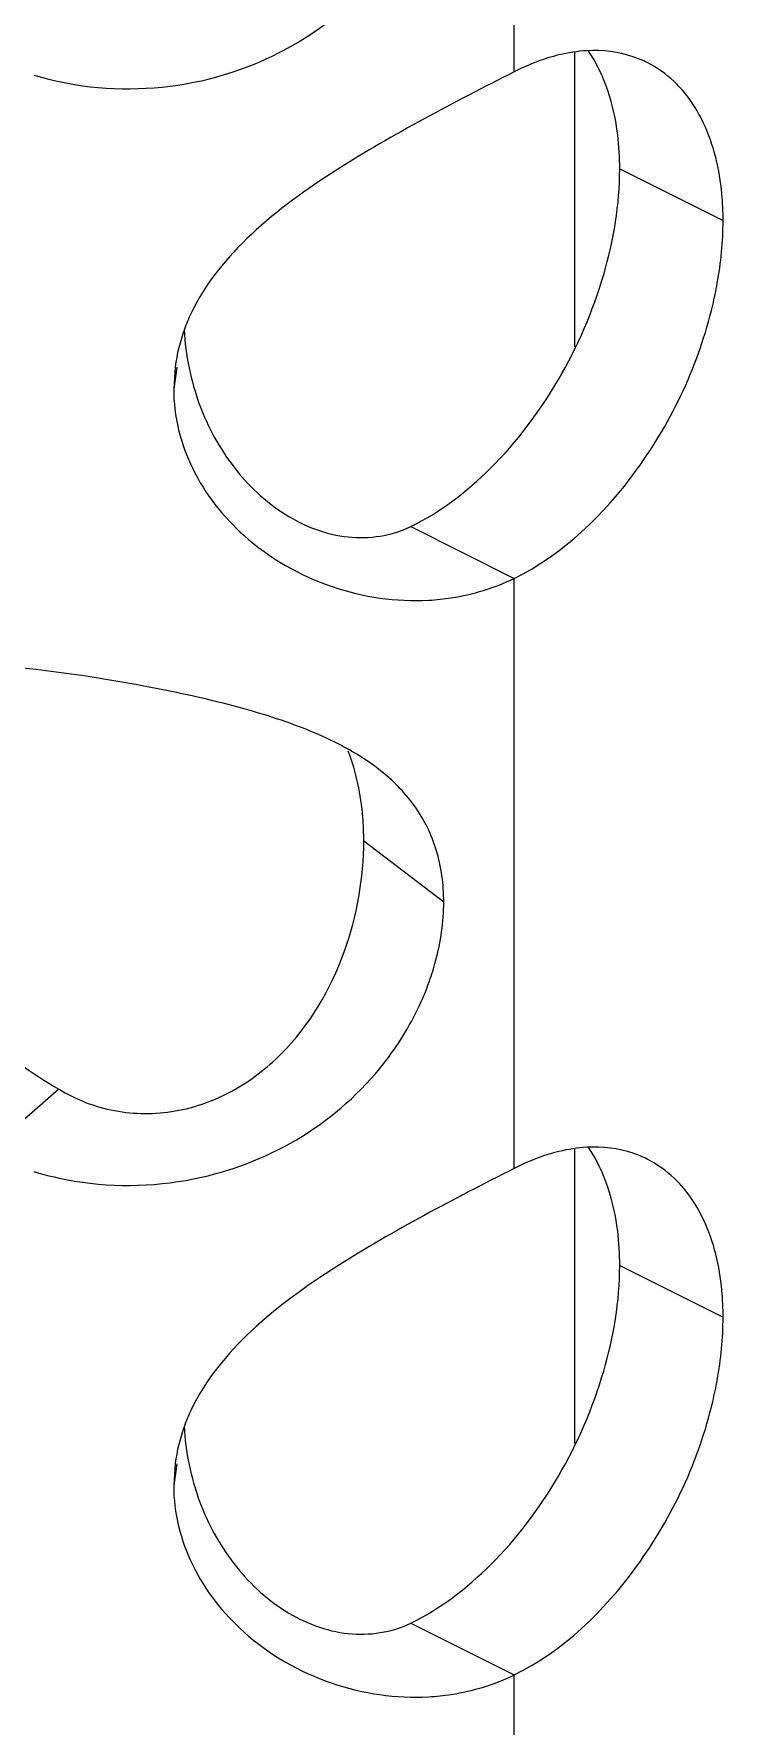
# Model space of a CAD drawing. Header units: millimetres. Extents: x 1177 to 4147, y 93 to 2194.
# Drawn here: x 2701.09 to 2706.04, y 821.66 to 833.81 of the extents above; entities that cross this region are included whole.
import ezdxf

# ---------------------------------------------------------------- set-up
doc = ezdxf.new("R2010")
doc.units = ezdxf.units.MM
doc.header["$LTSCALE"] = 0.1
doc.layers.get('0').update_dxf_attribs({"lineweight": 13})
doc.layers.add('标注', color=251, linetype='Continuous', lineweight=9)

# ---------------------------------------------------------------- blocks, each defined once
blk = doc.blocks.new('02')
for p, q in [((4632.76, 782.04), (4632.76, 788.094)), ((4632.76, 770.79), (4632.76, 776.844)), ((4632.76, 759.54), (4632.76, 765.594))]:
    blk.add_line(p, q)
at = {"layer": '标注'}
for p, q in [((4633.383, 779.219), (4633.383, 782.238)), ((4633.383, 779.219), (4633.383, 782.238)), ((4633.843, 781.044), (4634.903, 780.514)), ((4633.843, 781.044), (4634.903, 780.514)), ((4629.284, 779.012), (4629.27, 778.789)), ((4629.284, 779.012), (4629.27, 778.789)), ((4629.301, 779.01), (4629.27, 778.789)), ((4629.301, 779.01), (4629.27, 778.789)), ((4631.7, 777.375), (4632.76, 776.844)), ((4631.7, 777.375), (4632.76, 776.844)), ((4631.219, 774.152), (4632.039, 773.524)), ((4628.091, 771.605), (4627.348, 770.954)), ((4633.383, 767.969), (4633.383, 770.988)), ((4633.843, 769.794), (4634.903, 769.264)), ((4629.284, 767.762), (4629.27, 767.539)), ((4629.301, 767.76), (4629.27, 767.539)), ((4631.7, 766.125), (4632.76, 765.594))]:
    blk.add_line(p, q, dxfattribs=at)
for centre in [(4631.209, 778.734), (4631.209, 778.734), (4631.209, 767.484)]:
    blk.add_arc(centre, 1.946, 154.753, 159.9756, dxfattribs=at)
for points, knots in [([(4629.554, 781.95), (4629.917, 782.032), (4630.624, 782.316), (4631.193, 782.824), (4631.423, 783.117)], [0, 0, 0, 0, 0.500039, 1, 1, 1, 1]), ([(4633.22, 782.214), (4633.182, 782.205), (4633.024, 782.161), (4632.871, 782.097), (4632.76, 782.04)], [0, 0, 0, 0, 0.240401, 1, 1, 1, 1]), ([(4633.22, 782.214), (4633.182, 782.205), (4633.024, 782.161), (4632.871, 782.097), (4632.76, 782.04)], [0, 0, 0, 0, 0.240401, 1, 1, 1, 1]), ([(4634.124, 782.136), (4634.078, 782.159), (4633.883, 782.241), (4633.666, 782.266), (4633.507, 782.257)], [0, 0, 0, 0, 0.244197, 1, 1, 1, 1]), ([(4634.124, 782.136), (4634.078, 782.159), (4633.883, 782.241), (4633.666, 782.266), (4633.507, 782.257)], [0, 0, 0, 0, 0.244197, 1, 1, 1, 1]), ([(4633.843, 781.044), (4633.843, 781.161), (4633.82, 781.583), (4633.692, 782.009), (4633.519, 782.261)], [0, 0, 0, 0, 0.277223, 1, 1, 1, 1]), ([(4633.843, 781.044), (4633.843, 781.161), (4633.82, 781.583), (4633.692, 782.009), (4633.519, 782.261)], [0, 0, 0, 0, 0.277223, 1, 1, 1, 1]), ([(4627.836, 782.008), (4627.973, 781.967), (4628.535, 781.835), (4629.131, 781.855), (4629.554, 781.95)], [0, 0, 0, 0, 0.247904, 1, 1, 1, 1]), ([(4632.76, 782.04), (4632.143, 781.726), (4631.2, 781.239), (4630.058, 780.429), (4629.594, 779.871), (4629.449, 779.564)], [0, 0, 0, 0, 0.495433, 0.757141, 1, 1, 1, 1]), ([(4632.76, 782.04), (4632.143, 781.726), (4631.2, 781.239), (4630.058, 780.429), (4629.594, 779.871), (4629.449, 779.564)], [0, 0, 0, 0, 0.495433, 0.757141, 1, 1, 1, 1]), ([(4634.483, 781.856), (4634.457, 781.885), (4634.352, 781.995), (4634.225, 782.085), (4634.124, 782.136)], [0, 0, 0, 0, 0.255757, 1, 1, 1, 1]), ([(4634.483, 781.856), (4634.457, 781.885), (4634.352, 781.995), (4634.225, 782.085), (4634.124, 782.136)], [0, 0, 0, 0, 0.255757, 1, 1, 1, 1]), ([(4634.703, 781.515), (4634.688, 781.546), (4634.627, 781.667), (4634.549, 781.78), (4634.483, 781.856)], [0, 0, 0, 0, 0.259078, 1, 1, 1, 1]), ([(4634.703, 781.515), (4634.688, 781.546), (4634.627, 781.667), (4634.549, 781.78), (4634.483, 781.856)], [0, 0, 0, 0, 0.259078, 1, 1, 1, 1]), ([(4634.903, 780.514), (4634.903, 780.606), (4634.888, 780.947), (4634.81, 781.289), (4634.703, 781.515)], [0, 0, 0, 0, 0.270179, 1, 1, 1, 1]), ([(4634.903, 780.514), (4634.903, 780.606), (4634.888, 780.947), (4634.81, 781.289), (4634.703, 781.515)], [0, 0, 0, 0, 0.270179, 1, 1, 1, 1]), ([(4631.7, 777.375), (4632.004, 777.523), (4632.586, 777.972), (4633.258, 778.869), (4633.716, 779.921), (4633.843, 780.679), (4633.843, 781.044)], [0, 0, 0, 0, 0.229092, 0.487552, 0.752826, 1, 1, 1, 1]), ([(4631.7, 777.375), (4632.004, 777.523), (4632.586, 777.972), (4633.258, 778.869), (4633.716, 779.921), (4633.843, 780.679), (4633.843, 781.044)], [0, 0, 0, 0, 0.229092, 0.487552, 0.752826, 1, 1, 1, 1]), ([(4634.797, 779.648), (4634.814, 779.721), (4634.874, 780.006), (4634.903, 780.298), (4634.903, 780.514)], [0, 0, 0, 0, 0.259711, 1, 1, 1, 1]), ([(4634.797, 779.648), (4634.814, 779.721), (4634.874, 780.006), (4634.903, 780.298), (4634.903, 780.514)], [0, 0, 0, 0, 0.259711, 1, 1, 1, 1]), ([(4632.76, 776.844), (4633.263, 777.09), (4634.147, 777.949), (4634.654, 779.044), (4634.797, 779.648)], [0, 0, 0, 0, 0.474199, 1, 1, 1, 1]), ([(4632.76, 776.844), (4633.263, 777.09), (4634.147, 777.949), (4634.654, 779.044), (4634.797, 779.648)], [0, 0, 0, 0, 0.474199, 1, 1, 1, 1]), ([(4629.27, 778.789), (4629.27, 778.508), (4629.414, 777.933), (4629.778, 777.475), (4629.993, 777.283)], [0, 0, 0, 0, 0.492878, 1, 1, 1, 1]), ([(4629.27, 778.789), (4629.27, 778.508), (4629.414, 777.933), (4629.778, 777.475), (4629.993, 777.283)], [0, 0, 0, 0, 0.492878, 1, 1, 1, 1]), ([(4629.536, 778.625), (4629.62, 778.398), (4629.853, 777.967), (4630.379, 777.47), (4631.037, 777.211), (4631.505, 777.28), (4631.7, 777.375)], [0, 0, 0, 0, 0.26133, 0.51967, 0.766766, 1, 1, 1, 1]), ([(4629.536, 778.625), (4629.62, 778.398), (4629.853, 777.967), (4630.379, 777.47), (4631.037, 777.211), (4631.505, 777.28), (4631.7, 777.375)], [0, 0, 0, 0, 0.26133, 0.51967, 0.766766, 1, 1, 1, 1]), ([(4629.993, 777.283), (4630.252, 777.051), (4630.86, 776.702), (4631.552, 776.602), (4631.885, 776.62)], [0, 0, 0, 0, 0.510314, 1, 1, 1, 1]), ([(4629.993, 777.283), (4630.252, 777.051), (4630.86, 776.702), (4631.552, 776.602), (4631.885, 776.62)], [0, 0, 0, 0, 0.510314, 1, 1, 1, 1]), ([(4631.885, 776.62), (4631.962, 776.625), (4632.263, 776.656), (4632.559, 776.745), (4632.76, 776.844)], [0, 0, 0, 0, 0.256926, 1, 1, 1, 1]), ([(4631.885, 776.62), (4631.962, 776.625), (4632.263, 776.656), (4632.559, 776.745), (4632.76, 776.844)], [0, 0, 0, 0, 0.256926, 1, 1, 1, 1]), ([(4630.617, 775.299), (4630.361, 775.4), (4629.819, 775.564), (4628.729, 775.796), (4627.896, 775.917), (4627.348, 775.954)], [0, 0, 0, 0, 0.246985, 0.506558, 1, 1, 1, 1]), ([(4631.072, 775.084), (4631.037, 775.104), (4630.889, 775.184), (4630.735, 775.252), (4630.617, 775.299)], [0, 0, 0, 0, 0.243279, 1, 1, 1, 1]), ([(4631.219, 774.152), (4631.219, 774.233), (4631.207, 774.545), (4631.143, 774.856), (4631.06, 775.072)], [0, 0, 0, 0, 0.25883, 1, 1, 1, 1]), ([(4631.571, 774.71), (4631.536, 774.746), (4631.383, 774.888), (4631.209, 775.006), (4631.072, 775.084)], [0, 0, 0, 0, 0.242896, 1, 1, 1, 1]), ([(4626.196, 774.648), (4626.196, 774.049), (4626.617, 772.813), (4627.539, 771.918), (4628.091, 771.605)], [0, 0, 0, 0, 0.485697, 1, 1, 1, 1]), ([(4632.039, 773.524), (4632.039, 773.704), (4631.993, 774.056), (4631.837, 774.375), (4631.738, 774.512)], [0, 0, 0, 0, 0.516274, 1, 1, 1, 1]), ([(4628.091, 771.605), (4628.266, 771.498), (4628.66, 771.345), (4629.293, 771.344), (4629.891, 771.56), (4630.554, 772.072), (4631.079, 772.968), (4631.219, 773.767), (4631.219, 774.152)], [0, 0, 0, 0, 0.126239, 0.253462, 0.381711, 0.510421, 0.762592, 1, 1, 1, 1]), ([(4631.892, 772.712), (4631.916, 772.78), (4631.998, 773.043), (4632.039, 773.32), (4632.039, 773.524)], [0, 0, 0, 0, 0.259472, 1, 1, 1, 1]), ([(4631.423, 771.867), (4631.474, 771.931), (4631.663, 772.193), (4631.812, 772.485), (4631.892, 772.712)], [0, 0, 0, 0, 0.253493, 1, 1, 1, 1]), ([(4629.554, 770.7), (4629.917, 770.782), (4630.624, 771.066), (4631.193, 771.574), (4631.423, 771.867)], [0, 0, 0, 0, 0.500039, 1, 1, 1, 1]), ([(4633.22, 770.964), (4633.182, 770.955), (4633.024, 770.911), (4632.871, 770.847), (4632.76, 770.79)], [0, 0, 0, 0, 0.240401, 1, 1, 1, 1]), ([(4634.124, 770.886), (4634.078, 770.909), (4633.883, 770.991), (4633.666, 771.016), (4633.507, 771.007)], [0, 0, 0, 0, 0.244197, 1, 1, 1, 1]), ([(4633.843, 769.794), (4633.843, 769.911), (4633.82, 770.333), (4633.692, 770.759), (4633.519, 771.011)], [0, 0, 0, 0, 0.277223, 1, 1, 1, 1]), ([(4634.483, 770.606), (4634.457, 770.635), (4634.352, 770.745), (4634.225, 770.835), (4634.124, 770.886)], [0, 0, 0, 0, 0.255757, 1, 1, 1, 1]), ([(4627.836, 770.758), (4627.973, 770.717), (4628.535, 770.585), (4629.131, 770.605), (4629.554, 770.7)], [0, 0, 0, 0, 0.247904, 1, 1, 1, 1]), ([(4632.76, 770.79), (4632.143, 770.476), (4631.2, 769.989), (4630.058, 769.179), (4629.594, 768.621), (4629.449, 768.314)], [0, 0, 0, 0, 0.495433, 0.757141, 1, 1, 1, 1]), ([(4634.703, 770.265), (4634.688, 770.296), (4634.627, 770.417), (4634.549, 770.53), (4634.483, 770.606)], [0, 0, 0, 0, 0.259078, 1, 1, 1, 1]), ([(4634.903, 769.264), (4634.903, 769.356), (4634.888, 769.697), (4634.81, 770.039), (4634.703, 770.265)], [0, 0, 0, 0, 0.270179, 1, 1, 1, 1]), ([(4631.7, 766.125), (4632.004, 766.273), (4632.586, 766.722), (4633.258, 767.619), (4633.716, 768.671), (4633.843, 769.429), (4633.843, 769.794)], [0, 0, 0, 0, 0.229092, 0.487552, 0.752826, 1, 1, 1, 1]), ([(4634.797, 768.398), (4634.814, 768.471), (4634.874, 768.756), (4634.903, 769.048), (4634.903, 769.264)], [0, 0, 0, 0, 0.259711, 1, 1, 1, 1]), ([(4632.76, 765.594), (4633.263, 765.84), (4634.147, 766.699), (4634.654, 767.794), (4634.797, 768.398)], [0, 0, 0, 0, 0.474199, 1, 1, 1, 1]), ([(4629.27, 767.539), (4629.27, 767.258), (4629.414, 766.683), (4629.778, 766.225), (4629.993, 766.033)], [0, 0, 0, 0, 0.492878, 1, 1, 1, 1]), ([(4629.536, 767.375), (4629.62, 767.148), (4629.853, 766.717), (4630.379, 766.22), (4631.037, 765.961), (4631.505, 766.03), (4631.7, 766.125)], [0, 0, 0, 0, 0.26133, 0.51967, 0.766766, 1, 1, 1, 1]), ([(4629.993, 766.033), (4630.252, 765.801), (4630.86, 765.452), (4631.552, 765.352), (4631.885, 765.37)], [0, 0, 0, 0, 0.510314, 1, 1, 1, 1]), ([(4631.885, 765.37), (4631.962, 765.375), (4632.263, 765.406), (4632.559, 765.495), (4632.76, 765.594)], [0, 0, 0, 0, 0.256926, 1, 1, 1, 1])]:
    blk.add_open_spline(points, degree=3, knots=knots, dxfattribs=at)
for points in [[(4633.507, 782.257), (4633.411, 782.252), (4633.314, 782.237), (4633.22, 782.214)], [(4633.507, 782.257), (4633.411, 782.252), (4633.314, 782.237), (4633.22, 782.214)], [(4629.381, 779.4), (4629.335, 779.275), (4629.302, 779.144), (4629.285, 779.012)], [(4629.381, 779.4), (4629.335, 779.275), (4629.302, 779.144), (4629.285, 779.012)], [(4629.377, 779.395), (4629.391, 779.133), (4629.445, 778.87), (4629.536, 778.625)], [(4629.377, 779.395), (4629.391, 779.133), (4629.445, 778.87), (4629.536, 778.625)], [(4631.738, 774.512), (4631.688, 774.582), (4631.632, 774.648), (4631.571, 774.71)], [(4633.507, 771.007), (4633.411, 771.002), (4633.314, 770.987), (4633.22, 770.964)], [(4629.381, 768.15), (4629.335, 768.025), (4629.302, 767.894), (4629.285, 767.762)], [(4629.377, 768.145), (4629.391, 767.883), (4629.445, 767.62), (4629.536, 767.375)]]:
    blk.add_open_spline(points, degree=3, dxfattribs=at)

msp = doc.modelspace()

# ---------------------------------------------------------------- block references
at = {"xscale": 0.7, "yscale": 0.7, "zscale": 0.7}
msp.add_blockref('02', (-538.391, 286.112), dxfattribs=at)

doc.saveas('drawing.dxf')
